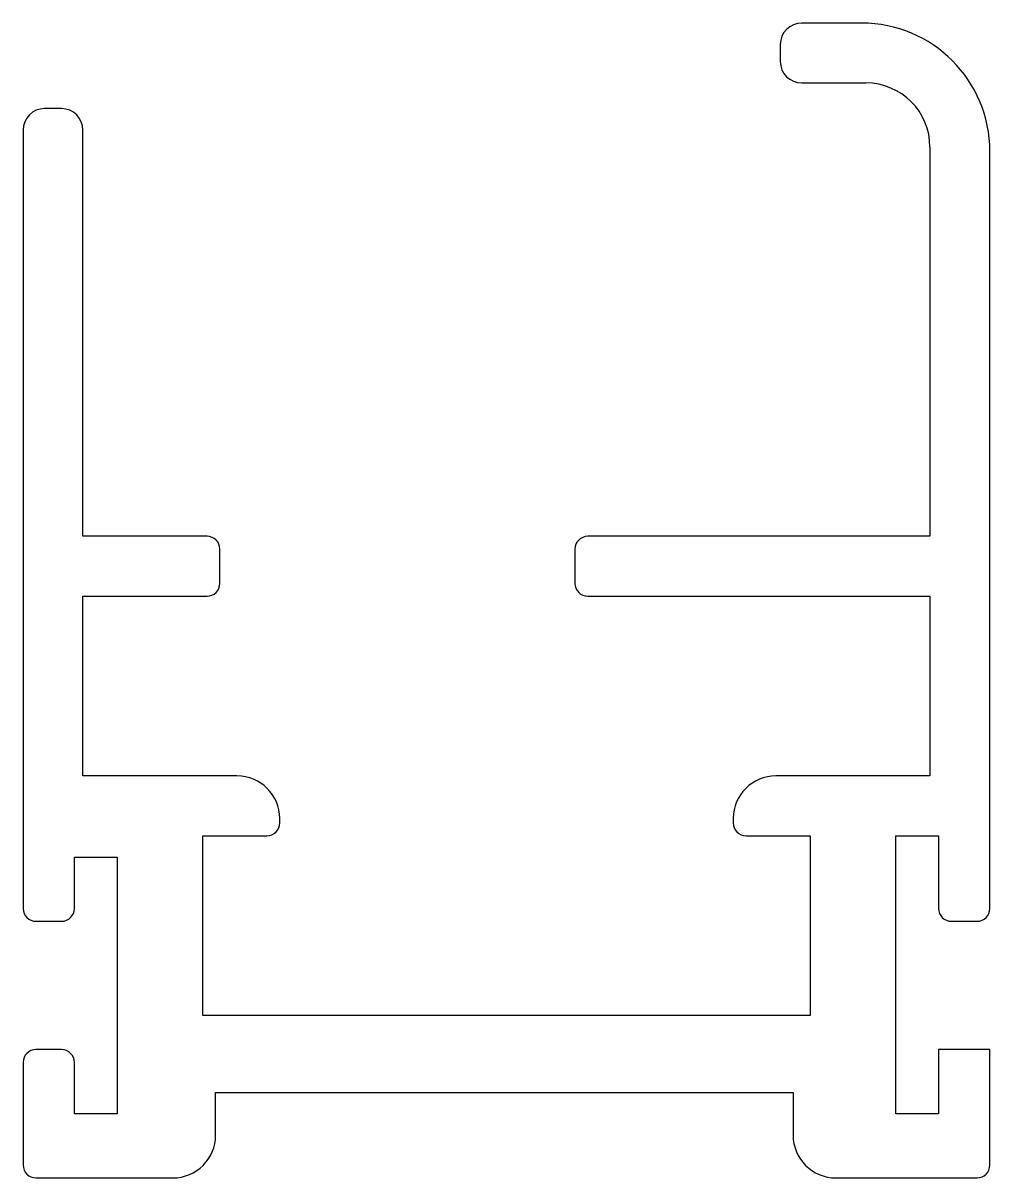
# Model space of a CAD drawing. Extents: x 1639.4 to 1662, y 2014 to 2041.
import ezdxf

# ---------------------------------------------------------------- set-up
doc = ezdxf.new("R2010")
doc.units = 0
doc.layers.get('0').update_dxf_attribs({"linetype": 'CONTINUOUS'})

msp = doc.modelspace()

# ---------------------------------------------------------------- linework, layer by layer
for p, q in [((1658.994, 2041), (1657.594, 2041)), ((1657.094, 2040.5), (1657.094, 2040.1)), ((1657.594, 2039.6), (1659.094, 2039.6)), ((1640.294, 2039), (1639.894, 2039)), ((1639.394, 2038.5), (1639.394, 2020.3)), ((1640.794, 2029), (1640.794, 2038.5)), ((1660.594, 2038.1), (1660.594, 2029)), ((1661.994, 2020.3), (1661.994, 2038)), ((1643.694, 2029), (1640.794, 2029)), ((1660.594, 2029), (1652.594, 2029)), ((1643.994, 2027.9), (1643.994, 2028.7)), ((1652.294, 2028.7), (1652.294, 2027.9)), ((1640.794, 2023.4), (1640.794, 2027.6)), ((1640.794, 2027.6), (1643.694, 2027.6)), ((1652.594, 2027.6), (1660.594, 2027.6)), ((1660.594, 2027.6), (1660.594, 2023.4)), ((1644.394, 2023.4), (1640.794, 2023.4)), ((1660.594, 2023.4), (1656.994, 2023.4)), ((1645.394, 2022.3), (1645.394, 2022.4)), ((1655.994, 2022.4), (1655.994, 2022.3)), ((1643.594, 2017.8), (1643.594, 2022)), ((1643.594, 2022), (1645.094, 2022)), ((1656.294, 2022), (1657.794, 2022)), ((1657.794, 2022), (1657.794, 2017.8)), ((1659.794, 2022), (1660.794, 2022)), ((1659.794, 2015.5), (1659.794, 2022)), ((1660.794, 2022), (1660.794, 2020.3)), ((1640.594, 2020.3), (1640.594, 2021.5)), ((1640.594, 2021.5), (1641.594, 2021.5)), ((1641.594, 2021.5), (1641.594, 2015.5)), ((1639.694, 2020), (1640.294, 2020)), ((1661.094, 2020), (1661.694, 2020)), ((1657.794, 2017.8), (1643.594, 2017.8)), ((1640.294, 2017), (1639.694, 2017)), ((1660.794, 2017), (1660.794, 2015.5)), ((1661.994, 2017), (1660.794, 2017)), ((1661.994, 2014.3), (1661.994, 2017)), ((1639.394, 2016.7), (1639.394, 2014.3)), ((1640.594, 2015.5), (1640.594, 2016.7)), ((1643.894, 2015), (1643.894, 2016)), ((1643.894, 2016), (1657.394, 2016)), ((1657.394, 2016), (1657.394, 2015)), ((1641.594, 2015.5), (1640.594, 2015.5)), ((1660.794, 2015.5), (1659.794, 2015.5)), ((1639.694, 2014), (1642.894, 2014)), ((1658.394, 2014), (1661.694, 2014))]:
    msp.add_line(p, q)
for centre, radius, start, end in [((1657.594, 2040.5), 0.5, 90, 180), ((1658.994, 2038), 3, 0, 90), ((1657.594, 2040.1), 0.5, 180, 270), ((1659.094, 2038.1), 1.5, 0, 90), ((1639.894, 2038.5), 0.5, 90, 180), ((1640.294, 2038.5), 0.5, 360, 90), ((1643.694, 2028.7), 0.3, 0.0001, 90), ((1652.594, 2028.7), 0.3, 90, 179.9999), ((1643.694, 2027.9), 0.3, 270, 0.0006), ((1652.594, 2027.9), 0.3, 179.9994, 270), ((1644.394, 2022.4), 1, 0, 90), ((1656.994, 2022.4), 1, 90, 180), ((1645.094, 2022.3), 0.3, 270.0001, 359.9999), ((1656.294, 2022.3), 0.3, 180.0001, 269.9999), ((1639.694, 2020.3), 0.3, 180.0001, 270), ((1640.294, 2020.3), 0.3, 270, 359.9999), ((1661.094, 2020.3), 0.3, 180.0001, 270.0002), ((1661.694, 2020.3), 0.3, 270.0001, 359.9999), ((1639.694, 2016.7), 0.3, 90, 179.9999), ((1640.294, 2016.7), 0.3, 0.0001, 90), ((1642.894, 2015), 1, 270, 0), ((1658.394, 2015), 1, 180, 270), ((1639.694, 2014.3), 0.3, 180.0001, 270), ((1661.694, 2014.3), 0.3, 270.0001, 359.9999)]:
    msp.add_arc(centre, radius, start, end)

doc.saveas('drawing.dxf')
